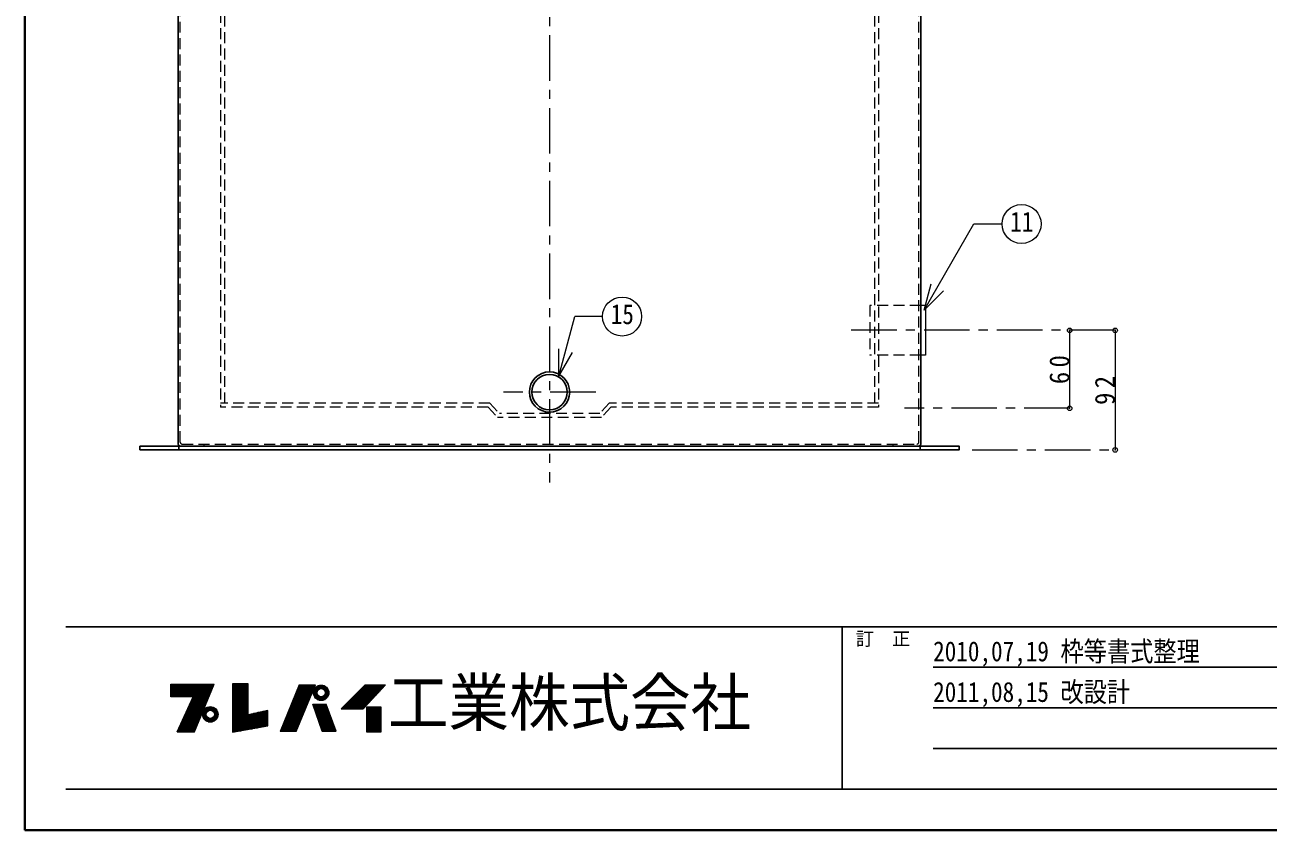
# Model space of a CAD drawing. Units: millimetres at full size, sheet at 1:7. Extents: x -1486 to 1349, y -951 to 1016.
# Drawn here: x -1486 to -530, y -951 to -331 of the extents above; entities that cross this region are included whole.
import ezdxf
from ezdxf.enums import TextEntityAlignment as Align

# ---------------------------------------------------------------- set-up
doc = ezdxf.new("R2010")
doc.units = ezdxf.units.MM
doc.header["$LTSCALE"] = 7
doc.header["$PDMODE"] = 32
doc.header["$PDSIZE"] = 3.5
doc.linetypes.add('CHAIN1', pattern=[8, 5, -1, 1, -1])
doc.linetypes.add('DASHED1', pattern=[1.8, 1.2, -0.6])
doc.layers.add('0-0', color=7, linetype='Continuous', lineweight=18)
doc.styles.add('ＭＳ ゴシック', font='')
doc.styles.get('ＭＳ ゴシック').set_extended_font_data('MS Gothic')

msp = doc.modelspace()

# ---------------------------------------------------------------- linework, layer by layer
at = {"layer": '0-0', "color": 1, "lineweight": 40}
for p, q in [((-1485.961, -950.661), (-1485.961, 1016.339)), ((1349.039, -950.661), (-1485.961, -950.661))]:
    msp.add_line(p, q, dxfattribs=at)
at = {"layer": '0-0', "color": 4, "linetype": 'CHAIN1', "lineweight": 9}
for p, q in [((-1082.461, 52.839), (-1082.461, -683.161)), ((-647.461, -566.161), (-856.211, -566.161)), ((-1046.961, -613.661), (-1117.961, -613.661)), ((-682.461, -626.161), (-809.461, -626.161)), ((-757.461, -658.161), (-647.461, -658.161))]:
    msp.add_line(p, q, dxfattribs=at)
at = {"layer": '0-0', "linetype": 'DASHED1'}
for p, q in [((-1366.461, -652.161), (-1366.461, -42.661)), ((-798.461, -652.161), (-798.461, -42.661)), ((-1335.461, -69.161), (-1335.461, -625.161)), ((-1332.461, -72.161), (-1332.461, -622.161)), ((-832.461, -72.161), (-832.461, -622.161)), ((-829.461, -69.161), (-829.461, -625.161)), ((-1128.387, -622.161), (-1335.461, -622.161)), ((-1129.705, -625.161), (-1335.461, -625.161)), ((-1129.705, -625.161), (-1122.357, -633.161)), ((-1128.387, -622.161), (-1121.039, -630.161)), ((-1035.216, -625.161), (-1042.565, -633.161)), ((-829.461, -622.161), (-1036.534, -622.161)), ((-829.461, -625.161), (-1035.216, -625.161)), ((-1042.565, -633.161), (-1122.357, -633.161)), ((-1364.961, -653.661), (-799.961, -653.661)), ((-1347.961, -655.161), (-1347.961, -653.661)), ((-818.461, -653.661), (-818.461, -655.161))]:
    msp.add_line(p, q, dxfattribs=at)
at = {"layer": '0-0', "color": 5, "lineweight": 25}
for p, q in [((-1367.961, -653.661), (-1367.961, -58.161)), ((-796.961, -653.661), (-796.961, -58.161)), ((-1397.461, -655.161), (-1397.461, -658.161)), ((-1367.461, -655.161), (-1367.461, -658.161)), ((-797.461, -655.161), (-797.461, -658.161))]:
    msp.add_line(p, q, dxfattribs=at)
at = {"layer": '0-0'}
for p, q in [((-794.304, -550.586), (-788.868, -530.302)), ((-794.304, -550.586), (-779.454, -535.737)), ((-793.211, -547.161), (-796.961, -547.161)), ((-793.211, -547.161), (-793.211, -585.161)), ((-1075.356, -601.508), (-1063.038, -555.539)), ((-1041.662, -555.539), (-1063.038, -555.539)), ((-1075.356, -601.508), (-1075.356, -580.508)), ((-1075.356, -601.508), (-1064.856, -583.322)), ((-793.211, -585.161), (-796.961, -585.161)), ((-1373.661, -838.8), (-1340.474, -838.8)), ((-1373.661, -839.094), (-1340.596, -839.094)), ((-1373.661, -839.535), (-1340.778, -839.535)), ((-1373.661, -839.976), (-1340.961, -839.976)), ((-1373.661, -840.417), (-1341.143, -840.417)), ((-1373.661, -841.005), (-1341.386, -841.005)), ((-1355.433, -874.962), (-1340.292, -838.359)), ((-1326.327, -838.212), (-1326.327, -875.403)), ((-1314.126, -838.212), (-1326.327, -838.212)), ((-1326.327, -838.8), (-1314.126, -838.8)), ((-1326.327, -839.094), (-1314.126, -839.094)), ((-1326.327, -839.535), (-1314.126, -839.535)), ((-1326.327, -839.976), (-1314.126, -839.976)), ((-1326.327, -840.417), (-1314.126, -840.417)), ((-1326.327, -841.005), (-1314.126, -841.005)), ((-1275.024, -838.947), (-1289.724, -874.668)), ((-1277.229, -874.668), (-1262.382, -838.947)), ((-1275.871, -841.005), (-1263.237, -841.005)), ((-1275.629, -840.417), (-1262.993, -840.417)), ((-1275.447, -839.976), (-1262.823, -839.976)), ((-1275.266, -839.535), (-1262.626, -839.535)), ((-1275.024, -838.947), (-1262.382, -838.947)), ((-1262.416, -840.858), (-1253.822, -840.858)), ((-1261.564, -840.123), (-1254.674, -840.123)), ((-1260.531, -839.535), (-1255.706, -839.535)), ((-1226.22, -841.005), (-1210.491, -841.005)), ((-1225.779, -857.469), (-1208.58, -838.947)), ((-1225.632, -840.417), (-1209.945, -840.417)), ((-1225.191, -839.976), (-1209.535, -839.976)), ((-1224.75, -839.535), (-1209.126, -839.535)), ((-1341.569, -841.446), (-1373.661, -841.446)), ((-1373.661, -841.887), (-1341.751, -841.887)), ((-1373.661, -842.328), (-1341.934, -842.328)), ((-1373.661, -842.769), (-1342.116, -842.769)), ((-1373.661, -843.21), (-1342.299, -843.21)), ((-1373.661, -843.504), (-1342.42, -843.504)), ((-1373.661, -844.092), (-1342.663, -844.092)), ((-1373.661, -844.533), (-1342.846, -844.533)), ((-1373.661, -844.974), (-1343.028, -844.974)), ((-1373.661, -845.415), (-1343.211, -845.415)), ((-1373.661, -845.856), (-1343.393, -845.856)), ((-1373.661, -846.297), (-1343.575, -846.297)), ((-1373.661, -846.738), (-1343.758, -846.738)), ((-1373.661, -847.179), (-1343.94, -847.179)), ((-1373.661, -847.62), (-1344.123, -847.62)), ((-1356.609, -848.208), (-1373.661, -848.208)), ((-1368.957, -874.962), (-1356.609, -848.208)), ((-1345.4, -850.707), (-1357.762, -850.707)), ((-1345.217, -850.266), (-1357.559, -850.266)), ((-1344.974, -849.678), (-1357.287, -849.678)), ((-1344.792, -849.237), (-1357.084, -849.237)), ((-1344.548, -848.649), (-1356.812, -848.649)), ((-1344.366, -848.208), (-1356.609, -848.208)), ((-1326.327, -841.446), (-1314.126, -841.446)), ((-1326.327, -841.887), (-1314.126, -841.887)), ((-1326.327, -842.328), (-1314.126, -842.328)), ((-1326.327, -842.769), (-1314.126, -842.769)), ((-1326.327, -843.21), (-1314.126, -843.21)), ((-1326.327, -843.504), (-1314.126, -843.504)), ((-1326.327, -844.092), (-1314.126, -844.092)), ((-1326.327, -844.533), (-1314.126, -844.533)), ((-1326.327, -844.974), (-1314.126, -844.974)), ((-1326.327, -845.415), (-1314.126, -845.415)), ((-1326.327, -845.856), (-1314.126, -845.856)), ((-1326.327, -846.297), (-1314.126, -846.297)), ((-1326.327, -846.738), (-1314.126, -846.738)), ((-1326.327, -847.179), (-1314.126, -847.179)), ((-1326.327, -847.62), (-1314.126, -847.62)), ((-1326.327, -848.208), (-1314.126, -848.208)), ((-1326.327, -848.649), (-1314.126, -848.649)), ((-1326.327, -849.237), (-1314.126, -849.237)), ((-1326.327, -849.678), (-1314.126, -849.678)), ((-1326.327, -850.266), (-1314.126, -850.266)), ((-1326.327, -850.707), (-1314.126, -850.707)), ((-1279.863, -850.707), (-1267.27, -850.707)), ((-1279.682, -850.266), (-1267.087, -850.266)), ((-1279.44, -849.678), (-1266.842, -849.678)), ((-1279.258, -849.237), (-1266.659, -849.237)), ((-1279.016, -848.649), (-1266.414, -848.649)), ((-1278.835, -848.208), (-1266.231, -848.208)), ((-1278.593, -847.62), (-1265.987, -847.62)), ((-1278.412, -847.179), (-1265.803, -847.179)), ((-1278.23, -846.738), (-1265.62, -846.738)), ((-1278.049, -846.297), (-1265.437, -846.297)), ((-1277.867, -845.856), (-1265.254, -845.856)), ((-1277.67, -845.415), (-1265.07, -845.415)), ((-1277.504, -844.974), (-1264.887, -844.974)), ((-1277.323, -844.533), (-1264.704, -844.533)), ((-1277.141, -844.092), (-1264.52, -844.092)), ((-1276.899, -843.504), (-1264.276, -843.504)), ((-1276.778, -843.21), (-1264.154, -843.21)), ((-1276.597, -842.769), (-1263.97, -842.769)), ((-1276.415, -842.328), (-1263.787, -842.328)), ((-1276.234, -841.887), (-1263.604, -841.887)), ((-1276.052, -841.446), (-1263.421, -841.446)), ((-1264.069, -844.974), (-1261.269, -844.974)), ((-1264.04, -844.386), (-1261.214, -844.386)), ((-1264.023, -845.709), (-1261.182, -845.709)), ((-1263.92, -843.651), (-1260.978, -843.651)), ((-1263.884, -846.444), (-1260.905, -846.444)), ((-1263.645, -842.769), (-1260.368, -842.769)), ((-1263.645, -847.179), (-1260.368, -847.179)), ((-1263.373, -842.181), (-1259.575, -842.181)), ((-1263.292, -847.914), (-1259.25, -847.914)), ((-1262.91, -841.446), (-1253.328, -841.446)), ((-1262.798, -848.649), (-1253.439, -848.649)), ((-1262.27, -849.237), (-1253.968, -849.237)), ((-1261.107, -850.119), (-1255.13, -850.119)), ((-1259.711, -850.707), (-1256.527, -850.707)), ((-1252.946, -847.914), (-1256.988, -847.914)), ((-1252.865, -842.181), (-1256.662, -842.181)), ((-1252.593, -842.769), (-1255.869, -842.769)), ((-1252.593, -847.179), (-1255.869, -847.179)), ((-1252.353, -846.444), (-1255.333, -846.444)), ((-1252.318, -843.651), (-1255.26, -843.651)), ((-1252.214, -845.709), (-1255.056, -845.709)), ((-1252.198, -844.386), (-1255.024, -844.386)), ((-1254.969, -844.974), (-1252.169, -844.974)), ((-1235.922, -850.707), (-1219.5, -850.707)), ((-1235.481, -850.266), (-1219.09, -850.266)), ((-1234.893, -849.678), (-1218.544, -849.678)), ((-1234.452, -849.237), (-1218.135, -849.237)), ((-1233.864, -848.649), (-1217.589, -848.649)), ((-1233.423, -848.208), (-1217.179, -848.208)), ((-1232.835, -847.62), (-1216.633, -847.62)), ((-1232.394, -847.179), (-1216.224, -847.179)), ((-1231.953, -846.738), (-1215.814, -846.738)), ((-1231.512, -846.297), (-1215.405, -846.297)), ((-1231.071, -845.856), (-1214.995, -845.856)), ((-1230.63, -845.415), (-1214.586, -845.415)), ((-1230.189, -844.974), (-1214.176, -844.974)), ((-1229.748, -844.533), (-1213.725, -844.533)), ((-1229.307, -844.092), (-1213.357, -844.092)), ((-1228.719, -843.504), (-1212.811, -843.504)), ((-1228.425, -843.21), (-1212.538, -843.21)), ((-1227.984, -842.769), (-1212.129, -842.769)), ((-1227.543, -842.328), (-1211.719, -842.328)), ((-1227.102, -841.887), (-1211.31, -841.887)), ((-1226.661, -841.446), (-1210.9, -841.446)), ((-1349.352, -860.262), (-1362.172, -860.262)), ((-1348.987, -859.38), (-1361.765, -859.38)), ((-1348.683, -858.645), (-1361.426, -858.645)), ((-1348.44, -858.057), (-1361.155, -858.057)), ((-1348.136, -857.322), (-1360.815, -857.322)), ((-1360.544, -856.734), (-1347.893, -856.734)), ((-1347.589, -855.999), (-1360.205, -855.999)), ((-1347.285, -855.264), (-1359.866, -855.264)), ((-1347.042, -854.676), (-1359.594, -854.676)), ((-1359.255, -853.941), (-1346.737, -853.941)), ((-1346.494, -853.353), (-1358.984, -853.353)), ((-1346.251, -852.765), (-1358.667, -852.765)), ((-1358.373, -852.03), (-1345.947, -852.03)), ((-1345.704, -851.442), (-1358.102, -851.442)), ((-1349.18, -860.262), (-1346.238, -860.262)), ((-1348.905, -859.38), (-1345.628, -859.38)), ((-1348.552, -858.645), (-1344.51, -858.645)), ((-1348.17, -858.057), (-1338.588, -858.057)), ((-1347.53, -857.322), (-1339.228, -857.322)), ((-1346.824, -856.734), (-1339.934, -856.734)), ((-1345.428, -855.999), (-1341.33, -855.999)), ((-1338.206, -858.645), (-1342.248, -858.645)), ((-1337.853, -859.38), (-1341.129, -859.38)), ((-1337.578, -860.262), (-1340.52, -860.262)), ((-1326.327, -851.442), (-1314.126, -851.442)), ((-1326.327, -852.03), (-1314.126, -852.03)), ((-1326.327, -852.765), (-1314.126, -852.765)), ((-1326.327, -853.353), (-1314.126, -853.353)), ((-1326.327, -853.941), (-1314.126, -853.941)), ((-1326.327, -854.676), (-1314.126, -854.676)), ((-1326.327, -855.264), (-1314.126, -855.264)), ((-1326.327, -855.999), (-1314.126, -855.999)), ((-1326.327, -856.734), (-1314.126, -856.734)), ((-1326.327, -857.322), (-1314.126, -857.322)), ((-1326.327, -858.057), (-1314.126, -858.057)), ((-1326.327, -858.645), (-1314.126, -858.645)), ((-1326.327, -859.38), (-1314.126, -859.38)), ((-1326.327, -860.262), (-1314.126, -860.262)), ((-1298.985, -860.262), (-1306.885, -860.262)), ((-1298.985, -859.38), (-1302.935, -859.38)), ((-1283.796, -860.262), (-1271.241, -860.262)), ((-1283.433, -859.38), (-1270.875, -859.38)), ((-1283.13, -858.645), (-1270.569, -858.645)), ((-1282.888, -858.057), (-1270.325, -858.057)), ((-1282.586, -857.322), (-1270.019, -857.322)), ((-1282.344, -856.734), (-1269.775, -856.734)), ((-1282.041, -855.999), (-1269.469, -855.999)), ((-1281.739, -855.264), (-1269.164, -855.264)), ((-1281.492, -854.676), (-1268.919, -854.676)), ((-1281.198, -853.941), (-1268.614, -853.941)), ((-1280.952, -853.353), (-1268.37, -853.353)), ((-1280.71, -852.765), (-1268.125, -852.765)), ((-1280.408, -852.03), (-1267.82, -852.03)), ((-1280.166, -851.442), (-1267.575, -851.442)), ((-1264.536, -853.941), (-1254.243, -853.941)), ((-1264.28, -854.676), (-1253.972, -854.676)), ((-1264.076, -855.264), (-1253.755, -855.264)), ((-1263.821, -855.999), (-1253.484, -855.999)), ((-1263.565, -856.734), (-1253.213, -856.734)), ((-1263.361, -857.322), (-1252.996, -857.322)), ((-1263.105, -858.057), (-1252.725, -858.057)), ((-1262.901, -858.645), (-1252.508, -858.645)), ((-1262.646, -859.38), (-1252.237, -859.38)), ((-1262.339, -860.262), (-1251.912, -860.262)), ((-1246.653, -874.521), (-1254.297, -853.794)), ((-1242.684, -857.469), (-1225.779, -857.469)), ((-1241.949, -856.734), (-1225.096, -856.734)), ((-1241.214, -855.999), (-1224.414, -855.999)), ((-1240.479, -855.264), (-1223.731, -855.264)), ((-1239.891, -854.676), (-1223.185, -854.676)), ((-1239.156, -853.941), (-1222.503, -853.941)), ((-1238.568, -853.353), (-1221.957, -853.353)), ((-1237.98, -852.765), (-1221.411, -852.765)), ((-1237.245, -852.03), (-1220.728, -852.03)), ((-1236.657, -851.442), (-1220.182, -851.442)), ((-1223.133, -856.734), (-1211.961, -856.734)), ((-1223.133, -857.322), (-1211.961, -857.322)), ((-1223.133, -858.057), (-1211.961, -858.057)), ((-1223.133, -858.645), (-1211.961, -858.645)), ((-1223.133, -859.38), (-1211.961, -859.38)), ((-1223.133, -860.262), (-1211.961, -860.262)), ((-1353.122, -869.376), (-1366.379, -869.376)), ((-1352.879, -868.788), (-1366.107, -868.788)), ((-1352.575, -868.053), (-1365.768, -868.053)), ((-1352.271, -867.318), (-1365.429, -867.318)), ((-1351.967, -866.583), (-1365.09, -866.583)), ((-1351.663, -865.848), (-1364.75, -865.848)), ((-1351.42, -865.26), (-1364.479, -865.26)), ((-1351.116, -864.525), (-1364.14, -864.525)), ((-1350.812, -863.79), (-1363.801, -863.79)), ((-1350.447, -862.908), (-1363.371, -862.908)), ((-1350.203, -862.32), (-1363.122, -862.32)), ((-1349.899, -861.585), (-1362.783, -861.585)), ((-1362.512, -860.997), (-1349.656, -860.997)), ((-1349.329, -861.585), (-1346.529, -861.585)), ((-1349.3, -860.997), (-1346.474, -860.997)), ((-1349.283, -862.32), (-1346.442, -862.32)), ((-1349.18, -862.908), (-1346.238, -862.908)), ((-1348.905, -863.79), (-1345.628, -863.79)), ((-1348.552, -864.525), (-1344.51, -864.525)), ((-1348.058, -865.26), (-1338.699, -865.26)), ((-1347.53, -865.848), (-1339.228, -865.848)), ((-1346.607, -866.583), (-1340.151, -866.583)), ((-1344.971, -867.318), (-1341.787, -867.318)), ((-1338.206, -864.525), (-1342.248, -864.525)), ((-1337.853, -863.79), (-1341.129, -863.79)), ((-1337.578, -862.908), (-1340.52, -862.908)), ((-1337.474, -862.32), (-1340.316, -862.32)), ((-1337.458, -860.997), (-1340.284, -860.997)), ((-1340.229, -861.585), (-1337.429, -861.585)), ((-1326.327, -860.997), (-1314.126, -860.997)), ((-1326.327, -861.585), (-1314.126, -861.585)), ((-1326.327, -862.32), (-1298.985, -862.32)), ((-1326.327, -862.908), (-1298.985, -862.908)), ((-1326.327, -863.79), (-1298.985, -863.79)), ((-1326.327, -864.525), (-1298.985, -864.525)), ((-1326.327, -865.26), (-1298.985, -865.26)), ((-1326.327, -865.848), (-1298.985, -865.848)), ((-1326.327, -866.583), (-1298.985, -866.583)), ((-1326.327, -867.318), (-1298.985, -867.318)), ((-1326.327, -868.053), (-1298.985, -868.053)), ((-1326.327, -868.788), (-1298.985, -868.788)), ((-1326.327, -869.376), (-1298.985, -869.376)), ((-1298.985, -861.585), (-1312.809, -861.585)), ((-1298.985, -860.997), (-1310.176, -860.997)), ((-1287.546, -869.376), (-1275.029, -869.376)), ((-1287.304, -868.788), (-1274.785, -868.788)), ((-1287.002, -868.053), (-1274.479, -868.053)), ((-1286.699, -867.318), (-1274.174, -867.318)), ((-1286.397, -866.583), (-1273.868, -866.583)), ((-1286.094, -865.848), (-1273.563, -865.848)), ((-1285.852, -865.26), (-1273.319, -865.26)), ((-1285.55, -864.525), (-1273.013, -864.525)), ((-1285.247, -863.79), (-1272.708, -863.79)), ((-1284.884, -862.908), (-1272.341, -862.908)), ((-1284.642, -862.32), (-1272.097, -862.32)), ((-1284.34, -861.585), (-1271.79, -861.585)), ((-1284.098, -860.997), (-1271.547, -860.997)), ((-1262.084, -860.997), (-1251.64, -860.997)), ((-1261.879, -861.585), (-1251.424, -861.585)), ((-1261.624, -862.32), (-1251.153, -862.32)), ((-1261.42, -862.908), (-1250.936, -862.908)), ((-1261.113, -863.79), (-1250.61, -863.79)), ((-1260.858, -864.525), (-1250.339, -864.525)), ((-1260.618, -865.26), (-1250.068, -865.26)), ((-1260.398, -865.848), (-1249.851, -865.848)), ((-1260.142, -866.583), (-1249.58, -866.583)), ((-1259.887, -867.318), (-1249.309, -867.318)), ((-1259.632, -868.053), (-1249.038, -868.053)), ((-1259.376, -868.788), (-1248.767, -868.788)), ((-1259.172, -869.376), (-1248.55, -869.376)), ((-1223.133, -860.997), (-1211.961, -860.997)), ((-1223.133, -861.585), (-1211.961, -861.585)), ((-1223.133, -862.32), (-1211.961, -862.32)), ((-1223.133, -862.908), (-1211.961, -862.908)), ((-1223.133, -863.79), (-1211.961, -863.79)), ((-1223.133, -864.525), (-1211.961, -864.525)), ((-1223.133, -865.26), (-1211.961, -865.26)), ((-1223.133, -865.848), (-1211.961, -865.848)), ((-1223.133, -866.583), (-1211.961, -866.583)), ((-1223.133, -867.318), (-1211.961, -867.318)), ((-1223.133, -868.053), (-1211.961, -868.053)), ((-1223.133, -868.788), (-1211.961, -868.788)), ((-1223.133, -869.376), (-1211.961, -869.376)), ((-1368.957, -874.962), (-1355.433, -874.962)), ((-1355.129, -874.227), (-1368.618, -874.227)), ((-1354.764, -873.345), (-1368.211, -873.345)), ((-1354.46, -872.61), (-1367.871, -872.61)), ((-1354.156, -871.875), (-1367.532, -871.875)), ((-1353.791, -870.993), (-1367.125, -870.993)), ((-1353.487, -870.258), (-1366.786, -870.258)), ((-1326.327, -870.258), (-1298.985, -870.258)), ((-1326.327, -870.993), (-1302.202, -870.993)), ((-1326.327, -871.875), (-1307.027, -871.875)), ((-1326.327, -872.61), (-1311.048, -872.61)), ((-1326.327, -873.345), (-1315.068, -873.345)), ((-1326.327, -874.227), (-1319.894, -874.227)), ((-1277.229, -874.668), (-1289.724, -874.668)), ((-1289.542, -874.227), (-1277.046, -874.227)), ((-1289.179, -873.345), (-1276.679, -873.345)), ((-1288.877, -872.61), (-1276.374, -872.61)), ((-1288.575, -871.875), (-1276.068, -871.875)), ((-1288.212, -870.993), (-1275.701, -870.993)), ((-1287.909, -870.258), (-1275.396, -870.258)), ((-1258.865, -870.258), (-1248.225, -870.258)), ((-1258.56, -870.993), (-1247.954, -870.993)), ((-1258.303, -871.875), (-1247.629, -871.875)), ((-1258.048, -872.61), (-1247.358, -872.61)), ((-1257.793, -873.345), (-1247.087, -873.345)), ((-1257.486, -874.227), (-1246.761, -874.227)), ((-1257.384, -874.521), (-1246.653, -874.521)), ((-1223.133, -870.258), (-1211.961, -870.258)), ((-1223.133, -870.993), (-1211.961, -870.993)), ((-1223.133, -871.875), (-1211.961, -871.875)), ((-1223.133, -872.61), (-1211.961, -872.61)), ((-1223.133, -873.345), (-1211.961, -873.345)), ((-1223.133, -874.227), (-1211.961, -874.227))]:
    msp.add_line(p, q, dxfattribs=at)
at = {"layer": '0-0', "color": 4, "lineweight": 9}
for p, q in [((-682.461, -566.161), (-682.461, -626.161)), ((-647.461, -566.161), (-647.461, -658.161))]:
    msp.add_line(p, q, dxfattribs=at)
at = {"layer": '0-0', "color": 4, "linetype": 'DASHED1', "lineweight": 9}
msp.add_line((-796.961, -585.161), (-836.211, -585.161), dxfattribs=at)
at = {"layer": '0-0', "color": 6, "lineweight": 25}
for p, q in [((-1454.461, -794.161), (1317.539, -794.161)), ((-857.461, -794.161), (-857.461, -919.161)), ((-787.461, -825.411), (-137.461, -825.411)), ((-137.461, -856.661), (-787.461, -856.661)), ((-137.461, -887.911), (-787.461, -887.911)), ((1317.539, -919.161), (-1454.461, -919.161))]:
    msp.add_line(p, q, dxfattribs=at)
at = {"layer": '0-0'}
for points in [[(-794.304, -550.586), (-756.068, -484.361), (-734.449, -484.361)], [(-1373.661, -848.208), (-1373.661, -838.359), (-1340.292, -838.359)], [(-1326.327, -875.403), (-1298.985, -870.405), (-1298.985, -858.498), (-1314.126, -861.879), (-1314.126, -838.212)], [(-1242.684, -857.469), (-1224.162, -838.947), (-1208.58, -838.947)], [(-1257.384, -874.521), (-1264.587, -853.794), (-1254.297, -853.794)]]:
    msp.add_lwpolyline(points, dxfattribs=at)
at = {"layer": '0-0', "color": 4, "linetype": 'DASHED1', "lineweight": 9}
msp.add_lwpolyline([(-796.961, -547.161), (-836.211, -547.161), (-836.211, -585.161)], dxfattribs=at)
at = {"layer": '0-0', "linetype": 'DASHED1'}
msp.add_lwpolyline([(-1036.534, -622.161), (-1043.883, -630.161), (-1121.039, -630.161)], dxfattribs=at)
at = {"layer": '0-0', "color": 5, "lineweight": 25}
msp.add_lwpolyline([(-1397.461, -655.161), (-767.461, -655.161), (-767.461, -658.161), (-1397.461, -658.161)], dxfattribs=at)
at = {"layer": '0-0'}
msp.add_lwpolyline([(-1223.133, -855.999), (-1223.133, -874.962), (-1211.961, -874.962), (-1211.961, -855.999)], close=True, dxfattribs=at)
for centre, radius in [((-719.449, -484.361), 15), ((-1026.662, -555.539), 15), ((-1258.119, -844.974), 5.95), ((-1258.119, -844.974), 3.15), ((-1343.379, -861.585), 5.95), ((-1343.379, -861.585), 3.15)]:
    msp.add_circle(centre, radius, dxfattribs=at)
at = {"layer": '0-0', "color": 5, "lineweight": 25}
for radius in [15.5, 13.6]:
    msp.add_circle((-1082.461, -613.661), radius, dxfattribs=at)
for centre, start, end in [((-1366.461, -653.661), 180, 270), ((-798.461, -653.661), 270, 0)]:
    msp.add_arc(centre, 1.5, start, end, dxfattribs=at)
at = {"layer": '0-0', "linetype": 'DASHED1'}
for centre, start, end in [((-1364.961, -652.161), 180, 270), ((-799.961, -652.161), 270, 0)]:
    msp.add_arc(centre, 1.5, start, end, dxfattribs=at)
at = {"layer": '0-0', "color": 4}
for p in [(-682.461, -566.161), (-647.461, -566.161), (-682.461, -626.161), (-647.461, -658.161)]:
    msp.add_point(p, dxfattribs=at)

# ---------------------------------------------------------------- texts
at = {"layer": '0-0', "style": 'ＭＳ ゴシック'}
for s, height, width, p in [('11', 15.4, 0.85, (-728.199, -494.861)), ('15', 15.4, 0.85, (-1035.412, -566.039)), ('2010,07,19 枠等書式整理', 15.4, 0.85, (-787.461, -825.411)), ('工業株式会社', 35.92, 0.95, (-1206.711, -881.161)), ('2011,08,15 改設計', 15.4, 0.85, (-787.461, -856.661))]:
    msp.add_text(s, height=height, dxfattribs=dict(at, width=width)).set_placement(p, align=Align.BOTTOM_LEFT)
msp.add_text('訂\u3000正', height=10.26, dxfattribs=at).set_placement((-846.961, -811.661), align=Align.BOTTOM_LEFT)
at = {"layer": '0-0', "char_height": 15.4, "attachment_point": 7, "rotation": 90, "style": 'ＭＳ ゴシック'}
for s, insert in [('\\T1.36;\\W0.9;60', (-682.461, -607.536)), ('\\T1.36;\\W0.9;92', (-647.461, -623.536))]:
    msp.add_mtext(s, dxfattribs=dict(at, insert=insert))

doc.saveas('drawing.dxf')
